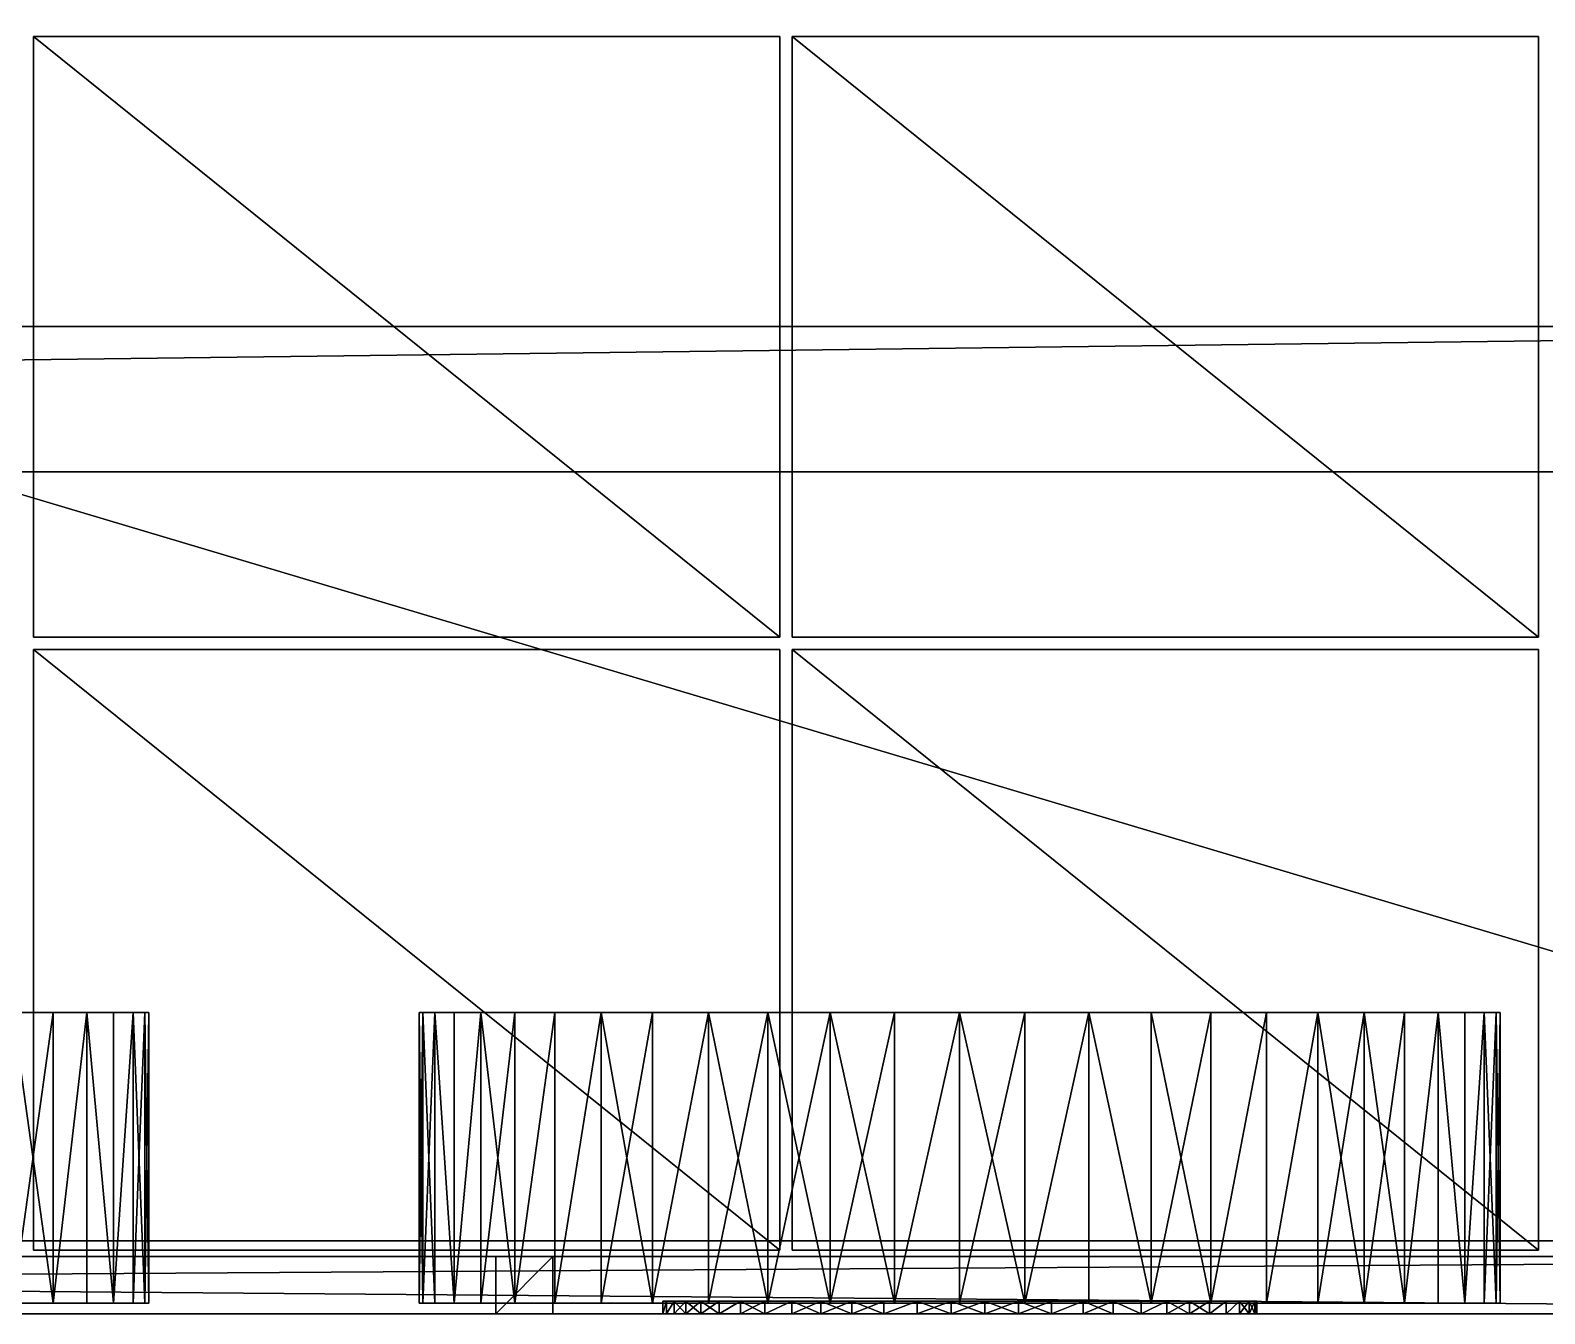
# Model space of a CAD drawing. Header units: millimetres. Extents: x -2700 to 8540, y -1280 to 1295.
# Drawn here: x 5906 to 7363, y -1280 to -45 of the extents above; entities that cross this region are included whole.
import ezdxf

# ---------------------------------------------------------------- set-up
doc = ezdxf.new("R2010")
doc.units = ezdxf.units.MM

msp = doc.modelspace()

# ---------------------------------------------------------------- linework, layer by layer
at = {"layer": 'CAD_75LAB'}
for points in [[(8540, -1280, 1090), (-40, -1280, 1090), (-40, 1280, 1090)], [(8540, 1280, 1090), (8540, -1280, 1090), (-40, 1280, 1090)], [(8540, -1280, 1180), (-40, 1280, 1180), (-40, -1280, 1180)], [(8540, 1280, 1180), (-40, 1280, 1180), (8540, -1280, 1180)], [(5909, -629, 2238), (5909, -51, 1183), (5909, -629, 1183)], [(5909, -629, 2238), (5909, -51, 2238), (5909, -51, 1183)], [(5909, -51, 2238), (6627, -51, 1183), (5909, -51, 1183)], [(6627, -51, 2238), (6627, -51, 1183), (5909, -51, 2238)], [(6627, -629, 1183), (5909, -629, 1183), (5909, -51, 1183)], [(6627, -51, 1183), (6627, -629, 1183), (5909, -51, 1183)], [(6627, -629, 2238), (5909, -51, 2238), (5909, -629, 2238)], [(6627, -51, 2238), (5909, -51, 2238), (6627, -629, 2238)], [(5909, -629, 3299), (5909, -51, 2244), (5909, -629, 2244)], [(5909, -629, 3299), (5909, -51, 3299), (5909, -51, 2244)], [(5909, -51, 3299), (6627, -51, 2244), (5909, -51, 2244)], [(6627, -51, 3299), (6627, -51, 2244), (5909, -51, 3299)], [(6627, -629, 2244), (5909, -629, 2244), (5909, -51, 2244)], [(6627, -51, 2244), (6627, -629, 2244), (5909, -51, 2244)], [(6627, -629, 3299), (5909, -51, 3299), (5909, -629, 3299)], [(6627, -51, 3299), (5909, -51, 3299), (6627, -629, 3299)], [(6627, -629, 2238), (6627, -629, 1183), (6627, -51, 1183)], [(6627, -629, 2238), (6627, -51, 1183), (6627, -51, 2238)], [(6627, -629, 3299), (6627, -629, 2244), (6627, -51, 2244)], [(6627, -629, 3299), (6627, -51, 2244), (6627, -51, 3299)], [(6639, -629, 2238), (6639, -51, 1183), (6639, -629, 1183)], [(6639, -629, 2238), (6639, -51, 2238), (6639, -51, 1183)], [(6639, -51, 2238), (7357, -51, 1183), (6639, -51, 1183)], [(7357, -51, 2238), (7357, -51, 1183), (6639, -51, 2238)], [(7357, -629, 1183), (6639, -629, 1183), (6639, -51, 1183)], [(7357, -51, 1183), (7357, -629, 1183), (6639, -51, 1183)], [(7357, -629, 2238), (6639, -51, 2238), (6639, -629, 2238)], [(7357, -51, 2238), (6639, -51, 2238), (7357, -629, 2238)], [(6639, -629, 3299), (6639, -51, 2244), (6639, -629, 2244)], [(6639, -629, 3299), (6639, -51, 3299), (6639, -51, 2244)], [(6639, -51, 3299), (7357, -51, 2244), (6639, -51, 2244)], [(7357, -51, 3299), (7357, -51, 2244), (6639, -51, 3299)], [(7357, -629, 2244), (6639, -629, 2244), (6639, -51, 2244)], [(7357, -51, 2244), (7357, -629, 2244), (6639, -51, 2244)], [(7357, -629, 3299), (6639, -51, 3299), (6639, -629, 3299)], [(7357, -51, 3299), (6639, -51, 3299), (7357, -629, 3299)], [(7357, -629, 2238), (7357, -629, 1183), (7357, -51, 1183)], [(7357, -629, 2238), (7357, -51, 1183), (7357, -51, 2238)], [(7357, -629, 3299), (7357, -629, 2244), (7357, -51, 2244)], [(7357, -629, 3299), (7357, -51, 2244), (7357, -51, 3299)], [(8460, -330, 840), (-2700, -330, 840), (-2700, -330, 1090)], [(8460, -330, 1090), (8460, -330, 840), (-2700, -330, 1090)], [(8460, -330, 840), (-2700, -470, 840), (-2700, -330, 840)], [(8460, -330, 840), (8460, -470, 840), (-2700, -470, 840)], [(8460, -330, 1090), (-2700, -330, 1090), (-2700, -470, 1090)], [(8460, -330, 1090), (-2700, -470, 1090), (8460, -470, 1090)], [(8460, -470, 840), (-2700, -470, 1090), (-2700, -470, 840)], [(8460, -470, 1090), (-2700, -470, 1090), (8460, -470, 840)], [(5909, -629, 2238), (5909, -629, 1183), (6627, -629, 1183)], [(6627, -629, 2238), (5909, -629, 2238), (6627, -629, 1183)], [(5909, -629, 3299), (5909, -629, 2244), (6627, -629, 2244)], [(6627, -629, 3299), (5909, -629, 3299), (6627, -629, 2244)], [(5909, -1219, 2238), (5909, -641, 1183), (5909, -1219, 1183)], [(5909, -1219, 2238), (5909, -641, 2238), (5909, -641, 1183)], [(5909, -641, 2238), (6627, -641, 1183), (5909, -641, 1183)], [(6627, -641, 2238), (6627, -641, 1183), (5909, -641, 2238)], [(6627, -1219, 1183), (5909, -1219, 1183), (5909, -641, 1183)], [(6627, -641, 1183), (6627, -1219, 1183), (5909, -641, 1183)], [(6627, -1219, 2238), (5909, -641, 2238), (5909, -1219, 2238)], [(6627, -641, 2238), (5909, -641, 2238), (6627, -1219, 2238)], [(5909, -1219, 3299), (5909, -641, 2244), (5909, -1219, 2244)], [(5909, -1219, 3299), (5909, -641, 3299), (5909, -641, 2244)], [(5909, -641, 3299), (6627, -641, 2244), (5909, -641, 2244)], [(6627, -641, 3299), (6627, -641, 2244), (5909, -641, 3299)], [(6627, -1219, 2244), (5909, -1219, 2244), (5909, -641, 2244)], [(6627, -641, 2244), (6627, -1219, 2244), (5909, -641, 2244)], [(6627, -1219, 3299), (5909, -641, 3299), (5909, -1219, 3299)], [(6627, -641, 3299), (5909, -641, 3299), (6627, -1219, 3299)], [(6627, -1219, 2238), (6627, -1219, 1183), (6627, -641, 1183)], [(6627, -1219, 2238), (6627, -641, 1183), (6627, -641, 2238)], [(6627, -1219, 3299), (6627, -1219, 2244), (6627, -641, 2244)], [(6627, -1219, 3299), (6627, -641, 2244), (6627, -641, 3299)], [(6639, -629, 2238), (6639, -629, 1183), (7357, -629, 1183)], [(7357, -629, 2238), (6639, -629, 2238), (7357, -629, 1183)], [(6639, -629, 3299), (6639, -629, 2244), (7357, -629, 2244)], [(7357, -629, 3299), (6639, -629, 3299), (7357, -629, 2244)], [(6639, -1219, 2238), (6639, -641, 1183), (6639, -1219, 1183)], [(6639, -1219, 2238), (6639, -641, 2238), (6639, -641, 1183)], [(6639, -641, 2238), (7357, -641, 1183), (6639, -641, 1183)], [(7357, -641, 2238), (7357, -641, 1183), (6639, -641, 2238)], [(7357, -1219, 1183), (6639, -1219, 1183), (6639, -641, 1183)], [(7357, -641, 1183), (7357, -1219, 1183), (6639, -641, 1183)], [(7357, -1219, 2238), (6639, -641, 2238), (6639, -1219, 2238)], [(7357, -641, 2238), (6639, -641, 2238), (7357, -1219, 2238)], [(6639, -1219, 3299), (6639, -641, 2244), (6639, -1219, 2244)], [(6639, -1219, 3299), (6639, -641, 3299), (6639, -641, 2244)], [(6639, -641, 3299), (7357, -641, 2244), (6639, -641, 2244)], [(7357, -641, 3299), (7357, -641, 2244), (6639, -641, 3299)], [(7357, -1219, 2244), (6639, -1219, 2244), (6639, -641, 2244)], [(7357, -641, 2244), (7357, -1219, 2244), (6639, -641, 2244)], [(7357, -1219, 3299), (6639, -641, 3299), (6639, -1219, 3299)], [(7357, -641, 3299), (6639, -641, 3299), (7357, -1219, 3299)], [(7357, -1219, 2238), (7357, -1219, 1183), (7357, -641, 1183)], [(7357, -1219, 2238), (7357, -641, 1183), (7357, -641, 2238)], [(7357, -1219, 3299), (7357, -1219, 2244), (7357, -641, 2244)], [(7357, -1219, 3299), (7357, -641, 2244), (7357, -641, 3299)], [(6004.89, -990, 395.56), (4983.79, -990, 582.68), (5110.77, -990, 864.82)], [(6004.89, -990, 395.56), (5375.56, -990, 15.11), (4983.79, -990, 457.32)], [(6004.89, -990, 395.56), (4983.79, -990, 457.32), (4983.79, -990, 582.68)], [(6004.89, -990, 395.56), (5110.77, -990, 864.82), (5155.18, -990, 909.23)], [(6004.89, -990, 395.56), (5155.18, -990, 909.23), (5315.61, -990, 1006.21)], [(5927.95, -990, 815.39), (6004.89, -990, 395.56), (5315.61, -990, 1006.21)], [(5927.95, -990, 815.39), (5315.61, -990, 1006.21), (5795.39, -990, 947.95)], [(6004.89, -990, 395.56), (5795.39, -990, 92.05), (5375.56, -990, 15.11)], [(5927.95, -990, 224.61), (5889.23, -990, 175.18), (5795.39, -990, 92.05)], [(5960.44, -990, 278.34), (5927.95, -990, 224.61), (5795.39, -990, 92.05)], [(6004.89, -990, 395.56), (5960.44, -990, 278.34), (5795.39, -990, 92.05)], [(5844.82, -990, 909.23), (5927.95, -990, 815.39), (5795.39, -990, 947.95)], [(5844.82, -990, 909.23), (5889.23, -990, 864.82), (5927.95, -990, 815.39)], [(5889.23, -1270, 864.82), (5927.95, -1270, 815.39), (5927.95, -990, 815.39)], [(5889.23, -1270, 864.82), (5927.95, -990, 815.39), (5889.23, -990, 864.82)], [(5927.95, -1270, 224.61), (5889.23, -1270, 175.18), (5889.23, -990, 175.18)], [(5927.95, -1270, 224.61), (5889.23, -990, 175.18), (5927.95, -990, 224.61)], [(5927.95, -1270, 815.39), (5960.44, -1270, 761.66), (5960.44, -990, 761.66)], [(5927.95, -1270, 815.39), (5960.44, -990, 761.66), (5927.95, -990, 815.39)], [(5927.95, -1270, 224.61), (5927.95, -990, 224.61), (5960.44, -990, 278.34)], [(5960.44, -1270, 278.34), (5927.95, -1270, 224.61), (5960.44, -990, 278.34)], [(5927.95, -990, 815.39), (5986.21, -990, 704.39), (6004.89, -990, 644.44)], [(5927.95, -990, 815.39), (5960.44, -990, 761.66), (5986.21, -990, 704.39)], [(5927.95, -990, 815.39), (6004.89, -990, 644.44), (6004.89, -990, 395.56)], [(5986.21, -1270, 704.39), (5986.21, -990, 704.39), (5960.44, -990, 761.66)], [(5960.44, -1270, 761.66), (5986.21, -1270, 704.39), (5960.44, -990, 761.66)], [(5986.21, -1270, 335.61), (5960.44, -990, 278.34), (5986.21, -990, 335.61)], [(5986.21, -1270, 335.61), (5960.44, -1270, 278.34), (5960.44, -990, 278.34)], [(6004.89, -990, 395.56), (5986.21, -990, 335.61), (5960.44, -990, 278.34)], [(5986.21, -1270, 704.39), (6004.89, -1270, 644.44), (6004.89, -990, 644.44)], [(5986.21, -1270, 704.39), (6004.89, -990, 644.44), (5986.21, -990, 704.39)], [(5986.21, -1270, 335.61), (5986.21, -990, 335.61), (6004.89, -990, 395.56)], [(6004.89, -1270, 395.56), (5986.21, -1270, 335.61), (6004.89, -990, 395.56)], [(6004.89, -1270, 644.44), (6016.21, -1270, 582.68), (6016.21, -990, 582.68)], [(6004.89, -1270, 644.44), (6016.21, -990, 582.68), (6004.89, -990, 644.44)], [(6016.21, -1270, 457.32), (6004.89, -990, 395.56), (6016.21, -990, 457.32)], [(6016.21, -1270, 457.32), (6004.89, -1270, 395.56), (6004.89, -990, 395.56)], [(6004.89, -990, 644.44), (6016.21, -990, 582.68), (6020, -990, 520)], [(6004.89, -990, 644.44), (6016.21, -990, 457.32), (6004.89, -990, 395.56)], [(6004.89, -990, 644.44), (6020, -990, 520), (6016.21, -990, 457.32)], [(6020, -1270, 520), (6020, -990, 520), (6016.21, -990, 582.68)], [(6016.21, -1270, 582.68), (6020, -1270, 520), (6016.21, -990, 582.68)], [(6016.21, -1270, 457.32), (6016.21, -990, 457.32), (6020, -990, 520)], [(6020, -1270, 520), (6016.21, -1270, 457.32), (6020, -990, 520)], [(6280, -1270, 520), (6283.79, -1270, 582.68), (6283.79, -990, 582.68)], [(6280, -1270, 520), (6283.79, -990, 582.68), (6280, -990, 520)], [(6283.79, -1270, 457.32), (6280, -1270, 520), (6280, -990, 520)], [(6283.79, -1270, 457.32), (6280, -990, 520), (6283.79, -990, 457.32)], [(6283.79, -990, 582.68), (6283.79, -990, 457.32), (6280, -990, 520)], [(6283.79, -1270, 582.68), (6295.11, -1270, 644.44), (6295.11, -990, 644.44)], [(6283.79, -1270, 582.68), (6295.11, -990, 644.44), (6283.79, -990, 582.68)], [(6295.11, -1270, 395.56), (6283.79, -1270, 457.32), (6283.79, -990, 457.32)], [(6295.11, -1270, 395.56), (6283.79, -990, 457.32), (6295.11, -990, 395.56)], [(6283.79, -990, 457.32), (6313.79, -990, 335.61), (6295.11, -990, 395.56)], [(6283.79, -990, 457.32), (6410.77, -990, 175.18), (6372.05, -990, 224.61)], [(6283.79, -990, 457.32), (6372.05, -990, 224.61), (6313.79, -990, 335.61)], [(6283.79, -990, 457.32), (6675.56, -990, 15.11), (6410.77, -990, 175.18)], [(6313.79, -990, 704.39), (6283.79, -990, 582.68), (6295.11, -990, 644.44)], [(6410.77, -990, 864.82), (6283.79, -990, 582.68), (6313.79, -990, 704.39)], [(7304.89, -990, 395.56), (6283.79, -990, 582.68), (6410.77, -990, 864.82)], [(7304.89, -990, 395.56), (6675.56, -990, 15.11), (6283.79, -990, 457.32)], [(7304.89, -990, 395.56), (6283.79, -990, 457.32), (6283.79, -990, 582.68)], [(6313.79, -1270, 704.39), (6313.79, -990, 704.39), (6295.11, -990, 644.44)], [(6295.11, -1270, 644.44), (6313.79, -1270, 704.39), (6295.11, -990, 644.44)], [(6313.79, -1270, 335.61), (6295.11, -1270, 395.56), (6295.11, -990, 395.56)], [(6313.79, -1270, 335.61), (6295.11, -990, 395.56), (6313.79, -990, 335.61)], [(6313.79, -1270, 704.39), (6339.56, -990, 761.66), (6313.79, -990, 704.39)], [(6313.79, -1270, 704.39), (6339.56, -1270, 761.66), (6339.56, -990, 761.66)], [(6313.79, -1270, 335.61), (6313.79, -990, 335.61), (6339.56, -990, 278.34)], [(6339.56, -1270, 278.34), (6313.79, -1270, 335.61), (6339.56, -990, 278.34)], [(6313.79, -990, 335.61), (6372.05, -990, 224.61), (6339.56, -990, 278.34)], [(6410.77, -990, 864.82), (6313.79, -990, 704.39), (6339.56, -990, 761.66)], [(6339.56, -1270, 761.66), (6372.05, -990, 815.39), (6339.56, -990, 761.66)], [(6339.56, -1270, 761.66), (6372.05, -1270, 815.39), (6372.05, -990, 815.39)], [(6372.05, -1270, 224.61), (6339.56, -1270, 278.34), (6339.56, -990, 278.34)], [(6372.05, -1270, 224.61), (6339.56, -990, 278.34), (6372.05, -990, 224.61)], [(6410.77, -990, 864.82), (6339.56, -990, 761.66), (6372.05, -990, 815.39)], [(6372.05, -1270, 815.39), (6410.77, -990, 864.82), (6372.05, -990, 815.39)], [(6372.05, -1270, 815.39), (6410.77, -1270, 864.82), (6410.77, -990, 864.82)], [(6372.05, -1270, 224.61), (6372.05, -990, 224.61), (6410.77, -990, 175.18)], [(6410.77, -1270, 175.18), (6372.05, -1270, 224.61), (6410.77, -990, 175.18)], [(6410.77, -1270, 864.82), (6455.18, -990, 909.23), (6410.77, -990, 864.82)], [(6410.77, -1270, 864.82), (6455.18, -1270, 909.23), (6455.18, -990, 909.23)], [(6410.77, -1270, 175.18), (6410.77, -990, 175.18), (6455.18, -990, 130.77)], [(6455.18, -1270, 130.77), (6410.77, -1270, 175.18), (6455.18, -990, 130.77)], [(6504.61, -990, 92.05), (6455.18, -990, 130.77), (6410.77, -990, 175.18)], [(6675.56, -990, 15.11), (6504.61, -990, 92.05), (6410.77, -990, 175.18)], [(7304.89, -990, 395.56), (6410.77, -990, 864.82), (6455.18, -990, 909.23)], [(6455.18, -1270, 909.23), (6504.61, -990, 947.95), (6455.18, -990, 909.23)], [(6455.18, -1270, 909.23), (6504.61, -1270, 947.95), (6504.61, -990, 947.95)], [(6504.61, -1270, 92.05), (6455.18, -1270, 130.77), (6455.18, -990, 130.77)], [(6504.61, -1270, 92.05), (6455.18, -990, 130.77), (6504.61, -990, 92.05)], [(6615.61, -990, 1006.21), (6455.18, -990, 909.23), (6504.61, -990, 947.95)], [(7304.89, -990, 395.56), (6455.18, -990, 909.23), (6615.61, -990, 1006.21)], [(6504.61, -1270, 947.95), (6558.34, -990, 980.44), (6504.61, -990, 947.95)], [(6504.61, -1270, 947.95), (6558.34, -1270, 980.44), (6558.34, -990, 980.44)], [(6504.61, -1270, 92.05), (6504.61, -990, 92.05), (6558.34, -990, 59.56)], [(6558.34, -1270, 59.56), (6504.61, -1270, 92.05), (6558.34, -990, 59.56)], [(6675.56, -990, 15.11), (6558.34, -990, 59.56), (6504.61, -990, 92.05)], [(6615.61, -990, 1006.21), (6504.61, -990, 947.95), (6558.34, -990, 980.44)], [(6558.34, -1270, 980.44), (6615.61, -990, 1006.21), (6558.34, -990, 980.44)], [(6558.34, -1270, 980.44), (6615.61, -1270, 1006.21), (6615.61, -990, 1006.21)], [(6615.61, -1270, 33.79), (6558.34, -1270, 59.56), (6558.34, -990, 59.56)], [(6615.61, -1270, 33.79), (6558.34, -990, 59.56), (6615.61, -990, 33.79)], [(6675.56, -990, 15.11), (6615.61, -990, 33.79), (6558.34, -990, 59.56)], [(6615.61, -1270, 1006.21), (6675.56, -990, 1024.89), (6615.61, -990, 1006.21)], [(6615.61, -1270, 1006.21), (6675.56, -1270, 1024.89), (6675.56, -990, 1024.89)], [(6675.56, -1270, 15.11), (6615.61, -1270, 33.79), (6615.61, -990, 33.79)], [(6675.56, -1270, 15.11), (6615.61, -990, 33.79), (6675.56, -990, 15.11)], [(6737.32, -990, 1036.21), (6615.61, -990, 1006.21), (6675.56, -990, 1024.89)], [(7095.39, -990, 947.95), (6615.61, -990, 1006.21), (6737.32, -990, 1036.21)], [(7227.95, -990, 815.39), (7304.89, -990, 395.56), (6615.61, -990, 1006.21)], [(7227.95, -990, 815.39), (6615.61, -990, 1006.21), (7095.39, -990, 947.95)], [(6675.56, -1270, 1024.89), (6737.32, -990, 1036.21), (6675.56, -990, 1024.89)], [(6675.56, -1270, 1024.89), (6737.32, -1270, 1036.21), (6737.32, -990, 1036.21)], [(6737.32, -1270, 3.79), (6675.56, -1270, 15.11), (6675.56, -990, 15.11)], [(6737.32, -1270, 3.79), (6675.56, -990, 15.11), (6737.32, -990, 3.79)], [(6800, -990), (6737.32, -990, 3.79), (6675.56, -990, 15.11)], [(6984.39, -990, 33.79), (6800, -990), (6675.56, -990, 15.11)], [(7095.39, -990, 92.05), (6984.39, -990, 33.79), (6675.56, -990, 15.11)], [(7304.89, -990, 395.56), (7095.39, -990, 92.05), (6675.56, -990, 15.11)], [(6737.32, -1270, 1036.21), (6800, -990, 1040), (6737.32, -990, 1036.21)], [(6737.32, -1270, 1036.21), (6800, -1270, 1040), (6800, -990, 1040)], [(6737.32, -1270, 3.79), (6737.32, -990, 3.79), (6800, -990)], [(6800, -1270), (6737.32, -1270, 3.79), (6800, -990)], [(7095.39, -990, 947.95), (6737.32, -990, 1036.21), (6800, -990, 1040)], [(6800, -1270, 1040), (6862.68, -1270, 1036.21), (6862.68, -990, 1036.21)], [(6800, -1270, 1040), (6862.68, -990, 1036.21), (6800, -990, 1040)], [(6862.68, -1270, 3.79), (6800, -1270), (6800, -990)], [(6862.68, -1270, 3.79), (6800, -990), (6862.68, -990, 3.79)], [(6984.39, -990, 33.79), (6862.68, -990, 3.79), (6800, -990)], [(6924.44, -990, 1024.89), (6800, -990, 1040), (6862.68, -990, 1036.21)], [(7041.66, -990, 980.44), (6800, -990, 1040), (6924.44, -990, 1024.89)], [(7095.39, -990, 947.95), (6800, -990, 1040), (7041.66, -990, 980.44)], [(6862.68, -1270, 1036.21), (6924.44, -1270, 1024.89), (6924.44, -990, 1024.89)], [(6862.68, -1270, 1036.21), (6924.44, -990, 1024.89), (6862.68, -990, 1036.21)], [(6862.68, -1270, 3.79), (6862.68, -990, 3.79), (6924.44, -990, 15.11)], [(6924.44, -1270, 15.11), (6862.68, -1270, 3.79), (6924.44, -990, 15.11)], [(6984.39, -990, 33.79), (6924.44, -990, 15.11), (6862.68, -990, 3.79)], [(6984.39, -1270, 1006.21), (6984.39, -990, 1006.21), (6924.44, -990, 1024.89)], [(6924.44, -1270, 1024.89), (6984.39, -1270, 1006.21), (6924.44, -990, 1024.89)], [(6984.39, -1270, 33.79), (6924.44, -1270, 15.11), (6924.44, -990, 15.11)], [(6984.39, -1270, 33.79), (6924.44, -990, 15.11), (6984.39, -990, 33.79)], [(7041.66, -990, 980.44), (6924.44, -990, 1024.89), (6984.39, -990, 1006.21)], [(6984.39, -1270, 1006.21), (7041.66, -1270, 980.44), (7041.66, -990, 980.44)], [(6984.39, -1270, 1006.21), (7041.66, -990, 980.44), (6984.39, -990, 1006.21)], [(7041.66, -1270, 59.56), (6984.39, -1270, 33.79), (6984.39, -990, 33.79)], [(7041.66, -1270, 59.56), (6984.39, -990, 33.79), (7041.66, -990, 59.56)], [(7095.39, -990, 92.05), (7041.66, -990, 59.56), (6984.39, -990, 33.79)], [(7041.66, -1270, 980.44), (7095.39, -1270, 947.95), (7095.39, -990, 947.95)], [(7041.66, -1270, 980.44), (7095.39, -990, 947.95), (7041.66, -990, 980.44)], [(7041.66, -1270, 59.56), (7041.66, -990, 59.56), (7095.39, -990, 92.05)], [(7095.39, -1270, 92.05), (7041.66, -1270, 59.56), (7095.39, -990, 92.05)], [(7095.39, -1270, 947.95), (7144.82, -1270, 909.23), (7144.82, -990, 909.23)], [(7095.39, -1270, 947.95), (7144.82, -990, 909.23), (7095.39, -990, 947.95)], [(7095.39, -1270, 92.05), (7095.39, -990, 92.05), (7144.82, -990, 130.77)], [(7144.82, -1270, 130.77), (7095.39, -1270, 92.05), (7144.82, -990, 130.77)], [(7189.23, -990, 175.18), (7144.82, -990, 130.77), (7095.39, -990, 92.05)], [(7227.95, -990, 224.61), (7189.23, -990, 175.18), (7095.39, -990, 92.05)], [(7260.44, -990, 278.34), (7227.95, -990, 224.61), (7095.39, -990, 92.05)], [(7304.89, -990, 395.56), (7260.44, -990, 278.34), (7095.39, -990, 92.05)], [(7144.82, -990, 909.23), (7227.95, -990, 815.39), (7095.39, -990, 947.95)], [(7144.82, -1270, 909.23), (7189.23, -1270, 864.82), (7189.23, -990, 864.82)], [(7144.82, -1270, 909.23), (7189.23, -990, 864.82), (7144.82, -990, 909.23)], [(7189.23, -1270, 175.18), (7144.82, -1270, 130.77), (7144.82, -990, 130.77)], [(7189.23, -1270, 175.18), (7144.82, -990, 130.77), (7189.23, -990, 175.18)], [(7144.82, -990, 909.23), (7189.23, -990, 864.82), (7227.95, -990, 815.39)], [(7189.23, -1270, 864.82), (7227.95, -1270, 815.39), (7227.95, -990, 815.39)], [(7189.23, -1270, 864.82), (7227.95, -990, 815.39), (7189.23, -990, 864.82)], [(7227.95, -1270, 224.61), (7189.23, -1270, 175.18), (7189.23, -990, 175.18)], [(7227.95, -1270, 224.61), (7189.23, -990, 175.18), (7227.95, -990, 224.61)], [(7227.95, -1270, 815.39), (7260.44, -1270, 761.66), (7260.44, -990, 761.66)], [(7227.95, -1270, 815.39), (7260.44, -990, 761.66), (7227.95, -990, 815.39)], [(7227.95, -1270, 224.61), (7227.95, -990, 224.61), (7260.44, -990, 278.34)], [(7260.44, -1270, 278.34), (7227.95, -1270, 224.61), (7260.44, -990, 278.34)], [(7227.95, -990, 815.39), (7286.21, -990, 704.39), (7304.89, -990, 644.44)], [(7227.95, -990, 815.39), (7260.44, -990, 761.66), (7286.21, -990, 704.39)], [(7227.95, -990, 815.39), (7304.89, -990, 644.44), (7304.89, -990, 395.56)], [(7286.21, -1270, 704.39), (7286.21, -990, 704.39), (7260.44, -990, 761.66)], [(7260.44, -1270, 761.66), (7286.21, -1270, 704.39), (7260.44, -990, 761.66)], [(7286.21, -1270, 335.61), (7260.44, -990, 278.34), (7286.21, -990, 335.61)], [(7286.21, -1270, 335.61), (7260.44, -1270, 278.34), (7260.44, -990, 278.34)], [(7304.89, -990, 395.56), (7286.21, -990, 335.61), (7260.44, -990, 278.34)], [(7286.21, -1270, 704.39), (7304.89, -1270, 644.44), (7304.89, -990, 644.44)], [(7286.21, -1270, 704.39), (7304.89, -990, 644.44), (7286.21, -990, 704.39)], [(7286.21, -1270, 335.61), (7286.21, -990, 335.61), (7304.89, -990, 395.56)], [(7304.89, -1270, 395.56), (7286.21, -1270, 335.61), (7304.89, -990, 395.56)], [(7304.89, -1270, 644.44), (7316.21, -1270, 582.68), (7316.21, -990, 582.68)], [(7304.89, -1270, 644.44), (7316.21, -990, 582.68), (7304.89, -990, 644.44)], [(7316.21, -1270, 457.32), (7304.89, -990, 395.56), (7316.21, -990, 457.32)], [(7316.21, -1270, 457.32), (7304.89, -1270, 395.56), (7304.89, -990, 395.56)], [(7304.89, -990, 644.44), (7316.21, -990, 582.68), (7320, -990, 520)], [(7304.89, -990, 644.44), (7316.21, -990, 457.32), (7304.89, -990, 395.56)], [(7304.89, -990, 644.44), (7320, -990, 520), (7316.21, -990, 457.32)], [(7320, -1270, 520), (7320, -990, 520), (7316.21, -990, 582.68)], [(7316.21, -1270, 582.68), (7320, -1270, 520), (7316.21, -990, 582.68)], [(7316.21, -1270, 457.32), (7316.21, -990, 457.32), (7320, -990, 520)], [(7320, -1270, 520), (7316.21, -1270, 457.32), (7320, -990, 520)], [(8540, -1210, 1180), (-40, -1210, 1180), (-40, -1210, 1250)], [(8540, -1210, 1250), (8540, -1210, 1180), (-40, -1210, 1250)], [(8540, -1280, 1180), (-40, -1280, 1180), (-40, -1210, 1180)], [(8540, -1210, 1180), (8540, -1280, 1180), (-40, -1210, 1180)], [(8540, -1280, 1250), (-40, -1210, 1250), (-40, -1280, 1250)], [(8540, -1210, 1250), (-40, -1210, 1250), (8540, -1280, 1250)], [(5909, -1219, 2238), (5909, -1219, 1183), (6627, -1219, 1183)], [(6627, -1219, 2238), (5909, -1219, 2238), (6627, -1219, 1183)], [(5909, -1219, 3299), (5909, -1219, 2244), (6627, -1219, 2244)], [(6627, -1219, 3299), (5909, -1219, 3299), (6627, -1219, 2244)], [(6639, -1219, 2238), (6639, -1219, 1183), (7357, -1219, 1183)], [(7357, -1219, 2238), (6639, -1219, 2238), (7357, -1219, 1183)], [(6639, -1219, 3299), (6639, -1219, 2244), (7357, -1219, 2244)], [(7357, -1219, 3299), (6639, -1219, 3299), (7357, -1219, 2244)], [(8540, -1225, 3775), (8540, -1225, 3720), (-40, -1225, 3720)], [(8540, -1225, 3775), (-40, -1225, 3720), (-40, -1225, 3775)], [(8540, -1225, 3720), (-40, -1280, 3720), (-40, -1225, 3720)], [(8540, -1225, 3720), (8540, -1280, 3720), (-40, -1280, 3720)], [(8540, -1225, 3775), (-40, -1225, 3775), (-40, -1280, 3775)], [(8540, -1225, 3775), (-40, -1280, 3775), (8540, -1280, 3775)], [(6353.75, -1225, 3720), (6353.75, -1225, 1180), (6353.75, -1280, 1180)], [(6353.75, -1280, 3720), (6353.75, -1225, 3720), (6353.75, -1280, 1180)], [(6353.75, -1225, 3720), (6408.75, -1225, 1180), (6353.75, -1225, 1180)], [(6408.75, -1225, 3720), (6408.75, -1225, 1180), (6353.75, -1225, 3720)], [(6408.75, -1225, 1180), (6353.75, -1280, 1180), (6353.75, -1225, 1180)], [(6408.75, -1225, 1180), (6408.75, -1280, 1180), (6353.75, -1280, 1180)], [(6408.75, -1225, 3720), (6353.75, -1225, 3720), (6353.75, -1280, 3720)], [(6408.75, -1225, 3720), (6353.75, -1280, 3720), (6408.75, -1280, 3720)], [(6408.75, -1225, 3720), (6408.75, -1280, 1180), (6408.75, -1225, 1180)], [(6408.75, -1280, 3720), (6408.75, -1280, 1180), (6408.75, -1225, 3720)], [(8540, -1280, 1090), (-40, -1280, 1180), (-40, -1280, 1090)], [(8540, -1280, 1180), (-40, -1280, 1180), (8540, -1280, 1090)], [(8540, -1280, 3775), (-40, -1280, 3720), (8540, -1280, 3720)], [(8540, -1280, 3775), (-40, -1280, 3775), (-40, -1280, 3720)], [(8540, -1280, 1180), (-40, -1280, 1250), (-40, -1280, 1180)], [(8540, -1280, 1250), (-40, -1280, 1250), (8540, -1280, 1180)], [(6004.89, -1270, 395.56), (5110.77, -1270, 864.82), (4983.79, -1270, 582.68)], [(6004.89, -1270, 395.56), (4983.79, -1270, 457.32), (5375.56, -1270, 15.11)], [(6004.89, -1270, 395.56), (4983.79, -1270, 582.68), (4983.79, -1270, 457.32)], [(6004.89, -1270, 395.56), (5155.18, -1270, 909.23), (5110.77, -1270, 864.82)], [(6004.89, -1270, 395.56), (5315.61, -1270, 1006.21), (5155.18, -1270, 909.23)], [(5927.95, -1270, 815.39), (5315.61, -1270, 1006.21), (6004.89, -1270, 395.56)], [(5927.95, -1270, 815.39), (5795.39, -1270, 947.95), (5315.61, -1270, 1006.21)], [(6004.89, -1270, 395.56), (5375.56, -1270, 15.11), (5795.39, -1270, 92.05)], [(5927.95, -1270, 224.61), (5795.39, -1270, 92.05), (5889.23, -1270, 175.18)], [(5960.44, -1270, 278.34), (5795.39, -1270, 92.05), (5927.95, -1270, 224.61)], [(6004.89, -1270, 395.56), (5795.39, -1270, 92.05), (5960.44, -1270, 278.34)], [(5844.82, -1270, 909.23), (5795.39, -1270, 947.95), (5927.95, -1270, 815.39)], [(5844.82, -1270, 909.23), (5927.95, -1270, 815.39), (5889.23, -1270, 864.82)], [(5927.95, -1270, 815.39), (6004.89, -1270, 644.44), (5986.21, -1270, 704.39)], [(5927.95, -1270, 815.39), (5986.21, -1270, 704.39), (5960.44, -1270, 761.66)], [(5927.95, -1270, 815.39), (6004.89, -1270, 395.56), (6004.89, -1270, 644.44)], [(6004.89, -1270, 395.56), (5960.44, -1270, 278.34), (5986.21, -1270, 335.61)], [(6004.89, -1270, 644.44), (6020, -1270, 520), (6016.21, -1270, 582.68)], [(6004.89, -1270, 644.44), (6004.89, -1270, 395.56), (6016.21, -1270, 457.32)], [(6004.89, -1270, 644.44), (6016.21, -1270, 457.32), (6020, -1270, 520)], [(6283.79, -1270, 582.68), (6280, -1270, 520), (6283.79, -1270, 457.32)], [(6283.79, -1270, 457.32), (6295.11, -1270, 395.56), (6313.79, -1270, 335.61)], [(6283.79, -1270, 457.32), (6372.05, -1270, 224.61), (6410.77, -1270, 175.18)], [(6283.79, -1270, 457.32), (6313.79, -1270, 335.61), (6372.05, -1270, 224.61)], [(6283.79, -1270, 457.32), (6410.77, -1270, 175.18), (6675.56, -1270, 15.11)], [(6313.79, -1270, 704.39), (6295.11, -1270, 644.44), (6283.79, -1270, 582.68)], [(6410.77, -1270, 864.82), (6313.79, -1270, 704.39), (6283.79, -1270, 582.68)], [(7304.89, -1270, 395.56), (6410.77, -1270, 864.82), (6283.79, -1270, 582.68)], [(7304.89, -1270, 395.56), (6283.79, -1270, 457.32), (6675.56, -1270, 15.11)], [(7304.89, -1270, 395.56), (6283.79, -1270, 582.68), (6283.79, -1270, 457.32)], [(6313.79, -1270, 335.61), (6339.56, -1270, 278.34), (6372.05, -1270, 224.61)], [(6410.77, -1270, 864.82), (6339.56, -1270, 761.66), (6313.79, -1270, 704.39)], [(6410.77, -1270, 864.82), (6372.05, -1270, 815.39), (6339.56, -1270, 761.66)], [(6353.75, -1280, 3720), (6353.75, -1280, 1180), (6408.75, -1280, 1180)], [(6408.75, -1280, 3720), (6353.75, -1280, 3720), (6408.75, -1280, 1180)], [(6504.61, -1270, 92.05), (6410.77, -1270, 175.18), (6455.18, -1270, 130.77)], [(6675.56, -1270, 15.11), (6410.77, -1270, 175.18), (6504.61, -1270, 92.05)], [(7304.89, -1270, 395.56), (6455.18, -1270, 909.23), (6410.77, -1270, 864.82)], [(6615.61, -1270, 1006.21), (6504.61, -1270, 947.95), (6455.18, -1270, 909.23)], [(7304.89, -1270, 395.56), (6615.61, -1270, 1006.21), (6455.18, -1270, 909.23)], [(6675.56, -1270, 15.11), (6504.61, -1270, 92.05), (6558.34, -1270, 59.56)], [(6615.61, -1270, 1006.21), (6558.34, -1270, 980.44), (6504.61, -1270, 947.95)], [(6514.47, -1280, 536.33), (6518.19, -1280, 568.77), (6518.19, -1268, 568.77)], [(6514.47, -1280, 536.33), (6518.19, -1268, 568.77), (6514.47, -1268, 536.33)], [(6514.47, -1280, 503.67), (6514.47, -1280, 536.33), (6514.47, -1268, 536.33)], [(6514.47, -1280, 503.67), (6514.47, -1268, 536.33), (6514.47, -1268, 503.67)], [(6514.47, -1280, 503.67), (6514.47, -1268, 503.67), (6518.19, -1268, 471.23)], [(6518.19, -1280, 471.23), (6514.47, -1280, 503.67), (6518.19, -1268, 471.23)], [(6514.47, -1268, 503.67), (6525.58, -1268, 439.42), (6518.19, -1268, 471.23)], [(6518.19, -1268, 568.77), (6514.47, -1268, 503.67), (6514.47, -1268, 536.33)], [(6536.56, -1268, 631.33), (6525.58, -1268, 439.42), (6514.47, -1268, 503.67)], [(6536.56, -1268, 631.33), (6514.47, -1268, 503.67), (6518.19, -1268, 568.77)], [(6514.47, -1280, 503.67), (6518.19, -1280, 471.23), (6525.58, -1280, 439.42)], [(6518.19, -1280, 568.77), (6514.47, -1280, 536.33), (6514.47, -1280, 503.67)], [(6536.56, -1280, 631.33), (6514.47, -1280, 503.67), (6525.58, -1280, 439.42)], [(6536.56, -1280, 631.33), (6518.19, -1280, 568.77), (6514.47, -1280, 503.67)], [(6518.19, -1280, 568.77), (6525.58, -1280, 600.58), (6525.58, -1268, 600.58)], [(6518.19, -1280, 568.77), (6525.58, -1268, 600.58), (6518.19, -1268, 568.77)], [(6518.19, -1280, 471.23), (6518.19, -1268, 471.23), (6525.58, -1268, 439.42)], [(6525.58, -1280, 439.42), (6518.19, -1280, 471.23), (6525.58, -1268, 439.42)], [(6536.56, -1268, 631.33), (6518.19, -1268, 568.77), (6525.58, -1268, 600.58)], [(6536.56, -1280, 631.33), (6525.58, -1280, 600.58), (6518.19, -1280, 568.77)], [(6525.58, -1280, 600.58), (6536.56, -1280, 631.33), (6536.56, -1268, 631.33)], [(6525.58, -1280, 600.58), (6536.56, -1268, 631.33), (6525.58, -1268, 600.58)], [(6536.56, -1280, 408.67), (6525.58, -1280, 439.42), (6525.58, -1268, 439.42)], [(6536.56, -1280, 408.67), (6525.58, -1268, 439.42), (6536.56, -1268, 408.67)], [(6525.58, -1268, 439.42), (6550.97, -1268, 379.36), (6536.56, -1268, 408.67)], [(6525.58, -1268, 439.42), (6589.29, -1268, 326.61), (6550.97, -1268, 379.36)], [(6525.58, -1268, 439.42), (6696.24, -1268, 253.49), (6589.29, -1268, 326.61)], [(6568.62, -1268, 688.11), (6525.58, -1268, 439.42), (6536.56, -1268, 631.33)], [(6666.53, -1268, 772.95), (6525.58, -1268, 439.42), (6568.62, -1268, 688.11)], [(6824.47, -1268, 804.95), (6525.58, -1268, 439.42), (6666.53, -1268, 772.95)], [(6824.47, -1268, 804.95), (6696.24, -1268, 253.49), (6525.58, -1268, 439.42)], [(6525.58, -1280, 439.42), (6536.56, -1280, 408.67), (6550.97, -1280, 379.36)], [(6525.58, -1280, 439.42), (6550.97, -1280, 379.36), (6589.29, -1280, 326.61)], [(6525.58, -1280, 439.42), (6589.29, -1280, 326.61), (6696.24, -1280, 253.49)], [(6568.62, -1280, 688.11), (6536.56, -1280, 631.33), (6525.58, -1280, 439.42)], [(6666.53, -1280, 772.95), (6568.62, -1280, 688.11), (6525.58, -1280, 439.42)], [(6824.47, -1280, 804.95), (6666.53, -1280, 772.95), (6525.58, -1280, 439.42)], [(6824.47, -1280, 804.95), (6525.58, -1280, 439.42), (6696.24, -1280, 253.49)], [(6536.56, -1280, 631.33), (6550.97, -1280, 660.64), (6550.97, -1268, 660.64)], [(6536.56, -1280, 631.33), (6550.97, -1268, 660.64), (6536.56, -1268, 631.33)], [(6550.97, -1280, 379.36), (6536.56, -1280, 408.67), (6536.56, -1268, 408.67)], [(6550.97, -1280, 379.36), (6536.56, -1268, 408.67), (6550.97, -1268, 379.36)], [(6568.62, -1268, 688.11), (6536.56, -1268, 631.33), (6550.97, -1268, 660.64)], [(6568.62, -1280, 688.11), (6550.97, -1280, 660.64), (6536.56, -1280, 631.33)], [(6550.97, -1280, 660.64), (6568.62, -1280, 688.11), (6568.62, -1268, 688.11)], [(6550.97, -1280, 660.64), (6568.62, -1268, 688.11), (6550.97, -1268, 660.64)], [(6568.62, -1280, 351.89), (6550.97, -1280, 379.36), (6550.97, -1268, 379.36)], [(6568.62, -1280, 351.89), (6550.97, -1268, 379.36), (6568.62, -1268, 351.89)], [(6550.97, -1268, 379.36), (6589.29, -1268, 326.61), (6568.62, -1268, 351.89)], [(6550.97, -1280, 379.36), (6568.62, -1280, 351.89), (6589.29, -1280, 326.61)], [(6675.56, -1270, 15.11), (6558.34, -1270, 59.56), (6615.61, -1270, 33.79)], [(6568.62, -1280, 688.11), (6589.29, -1280, 713.39), (6589.29, -1268, 713.39)], [(6568.62, -1280, 688.11), (6589.29, -1268, 713.39), (6568.62, -1268, 688.11)], [(6568.62, -1280, 351.89), (6568.62, -1268, 351.89), (6589.29, -1268, 326.61)], [(6589.29, -1280, 326.61), (6568.62, -1280, 351.89), (6589.29, -1268, 326.61)], [(6638.57, -1268, 756.08), (6568.62, -1268, 688.11), (6589.29, -1268, 713.39)], [(6666.53, -1268, 772.95), (6568.62, -1268, 688.11), (6638.57, -1268, 756.08)], [(6638.57, -1280, 756.08), (6589.29, -1280, 713.39), (6568.62, -1280, 688.11)], [(6666.53, -1280, 772.95), (6638.57, -1280, 756.08), (6568.62, -1280, 688.11)], [(6589.29, -1280, 713.39), (6612.71, -1268, 736.14), (6589.29, -1268, 713.39)], [(6589.29, -1280, 713.39), (6612.71, -1280, 736.14), (6612.71, -1268, 736.14)], [(6612.71, -1280, 303.86), (6589.29, -1280, 326.61), (6589.29, -1268, 326.61)], [(6612.71, -1280, 303.86), (6589.29, -1268, 326.61), (6612.71, -1268, 303.86)], [(6666.53, -1268, 267.05), (6612.71, -1268, 303.86), (6589.29, -1268, 326.61)], [(6696.24, -1268, 253.49), (6666.53, -1268, 267.05), (6589.29, -1268, 326.61)], [(6638.57, -1268, 756.08), (6589.29, -1268, 713.39), (6612.71, -1268, 736.14)], [(6666.53, -1280, 267.05), (6589.29, -1280, 326.61), (6612.71, -1280, 303.86)], [(6696.24, -1280, 253.49), (6589.29, -1280, 326.61), (6666.53, -1280, 267.05)], [(6638.57, -1280, 756.08), (6612.71, -1280, 736.14), (6589.29, -1280, 713.39)], [(6612.71, -1280, 736.14), (6638.57, -1268, 756.08), (6612.71, -1268, 736.14)], [(6612.71, -1280, 736.14), (6638.57, -1280, 756.08), (6638.57, -1268, 756.08)], [(6612.71, -1280, 303.86), (6612.71, -1268, 303.86), (6638.57, -1268, 283.92)], [(6638.57, -1280, 283.92), (6612.71, -1280, 303.86), (6638.57, -1268, 283.92)], [(6666.53, -1268, 267.05), (6638.57, -1268, 283.92), (6612.71, -1268, 303.86)], [(6666.53, -1280, 267.05), (6612.71, -1280, 303.86), (6638.57, -1280, 283.92)], [(6737.32, -1270, 1036.21), (6675.56, -1270, 1024.89), (6615.61, -1270, 1006.21)], [(7095.39, -1270, 947.95), (6737.32, -1270, 1036.21), (6615.61, -1270, 1006.21)], [(7227.95, -1270, 815.39), (6615.61, -1270, 1006.21), (7304.89, -1270, 395.56)], [(7227.95, -1270, 815.39), (7095.39, -1270, 947.95), (6615.61, -1270, 1006.21)], [(6638.57, -1280, 756.08), (6666.53, -1268, 772.95), (6638.57, -1268, 756.08)], [(6638.57, -1280, 756.08), (6666.53, -1280, 772.95), (6666.53, -1268, 772.95)], [(6666.53, -1280, 267.05), (6638.57, -1280, 283.92), (6638.57, -1268, 283.92)], [(6666.53, -1280, 267.05), (6638.57, -1268, 283.92), (6666.53, -1268, 267.05)], [(6666.53, -1280, 772.95), (6696.24, -1268, 786.51), (6666.53, -1268, 772.95)], [(6666.53, -1280, 772.95), (6696.24, -1280, 786.51), (6696.24, -1268, 786.51)], [(6696.24, -1280, 253.49), (6666.53, -1280, 267.05), (6666.53, -1268, 267.05)], [(6696.24, -1280, 253.49), (6666.53, -1268, 267.05), (6696.24, -1268, 253.49)], [(6824.47, -1268, 804.95), (6666.53, -1268, 772.95), (6696.24, -1268, 786.51)], [(6824.47, -1280, 804.95), (6696.24, -1280, 786.51), (6666.53, -1280, 772.95)], [(6800, -1270), (6675.56, -1270, 15.11), (6737.32, -1270, 3.79)], [(6984.39, -1270, 33.79), (6675.56, -1270, 15.11), (6800, -1270)], [(7095.39, -1270, 92.05), (6675.56, -1270, 15.11), (6984.39, -1270, 33.79)], [(7304.89, -1270, 395.56), (6675.56, -1270, 15.11), (7095.39, -1270, 92.05)], [(6696.24, -1280, 786.51), (6727.29, -1268, 796.6), (6696.24, -1268, 786.51)], [(6696.24, -1280, 786.51), (6727.29, -1280, 796.6), (6727.29, -1268, 796.6)], [(6727.29, -1280, 243.4), (6696.24, -1280, 253.49), (6696.24, -1268, 253.49)], [(6727.29, -1280, 243.4), (6696.24, -1268, 253.49), (6727.29, -1268, 243.4)], [(6856.8, -1268, 239.7), (6727.29, -1268, 243.4), (6696.24, -1268, 253.49)], [(6888.38, -1268, 248), (6856.8, -1268, 239.7), (6696.24, -1268, 253.49)], [(6824.47, -1268, 804.95), (6696.24, -1268, 786.51), (6727.29, -1268, 796.6)], [(6824.47, -1268, 804.95), (6888.38, -1268, 248), (6696.24, -1268, 253.49)], [(6856.8, -1280, 239.7), (6696.24, -1280, 253.49), (6727.29, -1280, 243.4)], [(6888.38, -1280, 248), (6696.24, -1280, 253.49), (6856.8, -1280, 239.7)], [(6824.47, -1280, 804.95), (6727.29, -1280, 796.6), (6696.24, -1280, 786.51)], [(6824.47, -1280, 804.95), (6696.24, -1280, 253.49), (6888.38, -1280, 248)], [(6727.29, -1280, 796.6), (6759.3, -1268, 803.09), (6727.29, -1268, 796.6)], [(6727.29, -1280, 796.6), (6759.3, -1280, 803.09), (6759.3, -1268, 803.09)], [(6727.29, -1280, 243.4), (6727.29, -1268, 243.4), (6759.3, -1268, 236.91)], [(6759.3, -1280, 236.91), (6727.29, -1280, 243.4), (6759.3, -1268, 236.91)], [(6791.83, -1268, 234.12), (6759.3, -1268, 236.91), (6727.29, -1268, 243.4)], [(6856.8, -1268, 239.7), (6791.83, -1268, 234.12), (6727.29, -1268, 243.4)], [(6824.47, -1268, 804.95), (6727.29, -1268, 796.6), (6759.3, -1268, 803.09)], [(6791.83, -1280, 234.12), (6727.29, -1280, 243.4), (6759.3, -1280, 236.91)], [(6856.8, -1280, 239.7), (6727.29, -1280, 243.4), (6791.83, -1280, 234.12)], [(6824.47, -1280, 804.95), (6759.3, -1280, 803.09), (6727.29, -1280, 796.6)], [(7095.39, -1270, 947.95), (6800, -1270, 1040), (6737.32, -1270, 1036.21)], [(6759.3, -1280, 803.09), (6791.83, -1268, 805.88), (6759.3, -1268, 803.09)], [(6759.3, -1280, 803.09), (6791.83, -1280, 805.88), (6791.83, -1268, 805.88)], [(6791.83, -1280, 234.12), (6759.3, -1280, 236.91), (6759.3, -1268, 236.91)], [(6791.83, -1280, 234.12), (6759.3, -1268, 236.91), (6791.83, -1268, 234.12)], [(6824.47, -1268, 804.95), (6759.3, -1268, 803.09), (6791.83, -1268, 805.88)], [(6824.47, -1280, 804.95), (6791.83, -1280, 805.88), (6759.3, -1280, 803.09)], [(6791.83, -1280, 805.88), (6824.47, -1268, 804.95), (6791.83, -1268, 805.88)], [(6791.83, -1280, 805.88), (6824.47, -1280, 804.95), (6824.47, -1268, 804.95)], [(6824.47, -1280, 235.05), (6791.83, -1280, 234.12), (6791.83, -1268, 234.12)], [(6824.47, -1280, 235.05), (6791.83, -1268, 234.12), (6824.47, -1268, 235.05)], [(6856.8, -1268, 239.7), (6824.47, -1268, 235.05), (6791.83, -1268, 234.12)], [(6856.8, -1280, 239.7), (6791.83, -1280, 234.12), (6824.47, -1280, 235.05)], [(6984.39, -1270, 33.79), (6800, -1270), (6862.68, -1270, 3.79)], [(6924.44, -1270, 1024.89), (6862.68, -1270, 1036.21), (6800, -1270, 1040)], [(7041.66, -1270, 980.44), (6924.44, -1270, 1024.89), (6800, -1270, 1040)], [(7095.39, -1270, 947.95), (7041.66, -1270, 980.44), (6800, -1270, 1040)], [(6824.47, -1280, 804.95), (6856.8, -1268, 800.3), (6824.47, -1268, 804.95)], [(6824.47, -1280, 804.95), (6856.8, -1280, 800.3), (6856.8, -1268, 800.3)], [(6856.8, -1280, 239.7), (6824.47, -1280, 235.05), (6824.47, -1268, 235.05)], [(6856.8, -1280, 239.7), (6824.47, -1268, 235.05), (6856.8, -1268, 239.7)], [(6888.38, -1268, 792), (6824.47, -1268, 804.95), (6856.8, -1268, 800.3)], [(6947.69, -1268, 764.92), (6824.47, -1268, 804.95), (6888.38, -1268, 792)], [(6947.69, -1268, 764.92), (6888.38, -1268, 248), (6824.47, -1268, 804.95)], [(6888.38, -1280, 792), (6856.8, -1280, 800.3), (6824.47, -1280, 804.95)], [(6947.69, -1280, 764.92), (6888.38, -1280, 792), (6824.47, -1280, 804.95)], [(6947.69, -1280, 764.92), (6824.47, -1280, 804.95), (6888.38, -1280, 248)], [(6856.8, -1280, 800.3), (6888.38, -1280, 792), (6888.38, -1268, 792)], [(6856.8, -1280, 800.3), (6888.38, -1268, 792), (6856.8, -1268, 800.3)], [(6888.38, -1280, 248), (6856.8, -1280, 239.7), (6856.8, -1268, 239.7)], [(6888.38, -1280, 248), (6856.8, -1268, 239.7), (6888.38, -1268, 248)], [(6984.39, -1270, 33.79), (6862.68, -1270, 3.79), (6924.44, -1270, 15.11)], [(6888.38, -1280, 792), (6918.81, -1280, 780.15), (6918.81, -1268, 780.15)], [(6888.38, -1280, 792), (6918.81, -1268, 780.15), (6888.38, -1268, 792)], [(6888.38, -1280, 248), (6888.38, -1268, 248), (6918.81, -1268, 259.85)], [(6918.81, -1280, 259.85), (6888.38, -1280, 248), (6918.81, -1268, 259.85)], [(6947.69, -1268, 275.08), (6918.81, -1268, 259.85), (6888.38, -1268, 248)], [(7086, -1268, 520), (6947.69, -1268, 275.08), (6888.38, -1268, 248)], [(6947.69, -1268, 764.92), (6888.38, -1268, 792), (6918.81, -1268, 780.15)], [(6947.69, -1268, 764.92), (7086, -1268, 520), (6888.38, -1268, 248)], [(6947.69, -1280, 275.08), (6888.38, -1280, 248), (6918.81, -1280, 259.85)], [(7086, -1280, 520), (6888.38, -1280, 248), (6947.69, -1280, 275.08)], [(6947.69, -1280, 764.92), (6918.81, -1280, 780.15), (6888.38, -1280, 792)], [(6947.69, -1280, 764.92), (6888.38, -1280, 248), (7086, -1280, 520)], [(6918.81, -1280, 780.15), (6947.69, -1280, 764.92), (6947.69, -1268, 764.92)], [(6918.81, -1280, 780.15), (6947.69, -1268, 764.92), (6918.81, -1268, 780.15)], [(6947.69, -1280, 275.08), (6918.81, -1268, 259.85), (6947.69, -1268, 275.08)], [(6947.69, -1280, 275.08), (6918.81, -1280, 259.85), (6918.81, -1268, 259.85)], [(7041.66, -1270, 980.44), (6984.39, -1270, 1006.21), (6924.44, -1270, 1024.89)], [(6974.65, -1280, 746.48), (6974.65, -1268, 746.48), (6947.69, -1268, 764.92)], [(6947.69, -1280, 764.92), (6974.65, -1280, 746.48), (6947.69, -1268, 764.92)], [(6974.65, -1280, 293.52), (6947.69, -1280, 275.08), (6947.69, -1268, 275.08)], [(6974.65, -1280, 293.52), (6947.69, -1268, 275.08), (6974.65, -1268, 293.52)], [(7078.57, -1268, 455.22), (6974.65, -1268, 293.52), (6947.69, -1268, 275.08)], [(7086, -1268, 520), (7078.57, -1268, 455.22), (6947.69, -1268, 275.08)], [(7021.4, -1268, 701.04), (7086, -1268, 520), (6947.69, -1268, 764.92)], [(6999.32, -1268, 725.1), (6947.69, -1268, 764.92), (6974.65, -1268, 746.48)], [(6999.32, -1268, 725.1), (7021.4, -1268, 701.04), (6947.69, -1268, 764.92)], [(7078.57, -1280, 455.22), (6947.69, -1280, 275.08), (6974.65, -1280, 293.52)], [(7086, -1280, 520), (6947.69, -1280, 275.08), (7078.57, -1280, 455.22)], [(7021.4, -1280, 701.04), (6947.69, -1280, 764.92), (7086, -1280, 520)], [(6999.32, -1280, 725.1), (6974.65, -1280, 746.48), (6947.69, -1280, 764.92)], [(6999.32, -1280, 725.1), (6947.69, -1280, 764.92), (7021.4, -1280, 701.04)], [(6974.65, -1280, 746.48), (6999.32, -1280, 725.1), (6999.32, -1268, 725.1)], [(6974.65, -1280, 746.48), (6999.32, -1268, 725.1), (6974.65, -1268, 746.48)], [(6974.65, -1280, 293.52), (6974.65, -1268, 293.52), (6999.32, -1268, 314.9)], [(6999.32, -1280, 314.9), (6974.65, -1280, 293.52), (6999.32, -1268, 314.9)], [(7040.6, -1268, 365.38), (6999.32, -1268, 314.9), (6974.65, -1268, 293.52)], [(7078.57, -1268, 455.22), (7040.6, -1268, 365.38), (6974.65, -1268, 293.52)], [(7040.6, -1280, 365.38), (6974.65, -1280, 293.52), (6999.32, -1280, 314.9)], [(7078.57, -1280, 455.22), (6974.65, -1280, 293.52), (7040.6, -1280, 365.38)], [(7095.39, -1270, 92.05), (6984.39, -1270, 33.79), (7041.66, -1270, 59.56)], [(6999.32, -1280, 725.1), (7021.4, -1280, 701.04), (7021.4, -1268, 701.04)], [(6999.32, -1280, 725.1), (7021.4, -1268, 701.04), (6999.32, -1268, 725.1)], [(7021.4, -1280, 338.96), (6999.32, -1268, 314.9), (7021.4, -1268, 338.96)], [(7021.4, -1280, 338.96), (6999.32, -1280, 314.9), (6999.32, -1268, 314.9)], [(7040.6, -1268, 365.38), (7021.4, -1268, 338.96), (6999.32, -1268, 314.9)], [(7040.6, -1280, 365.38), (6999.32, -1280, 314.9), (7021.4, -1280, 338.96)], [(7021.4, -1280, 701.04), (7040.6, -1280, 674.62), (7040.6, -1268, 674.62)], [(7021.4, -1280, 701.04), (7040.6, -1268, 674.62), (7021.4, -1268, 701.04)], [(7040.6, -1280, 365.38), (7021.4, -1268, 338.96), (7040.6, -1268, 365.38)], [(7040.6, -1280, 365.38), (7021.4, -1280, 338.96), (7021.4, -1268, 338.96)], [(7021.4, -1268, 701.04), (7078.57, -1268, 584.78), (7086, -1268, 520)], [(7021.4, -1268, 701.04), (7040.6, -1268, 674.62), (7078.57, -1268, 584.78)], [(7021.4, -1280, 701.04), (7086, -1280, 520), (7078.57, -1280, 584.78)], [(7021.4, -1280, 701.04), (7078.57, -1280, 584.78), (7040.6, -1280, 674.62)], [(7040.6, -1280, 674.62), (7056.66, -1280, 646.19), (7056.66, -1268, 646.19)], [(7040.6, -1280, 674.62), (7056.66, -1268, 646.19), (7040.6, -1268, 674.62)], [(7040.6, -1280, 365.38), (7040.6, -1268, 365.38), (7056.66, -1268, 393.81)], [(7056.66, -1280, 393.81), (7040.6, -1280, 365.38), (7056.66, -1268, 393.81)], [(7078.57, -1268, 455.22), (7056.66, -1268, 393.81), (7040.6, -1268, 365.38)], [(7040.6, -1268, 674.62), (7069.37, -1268, 616.11), (7078.57, -1268, 584.78)], [(7040.6, -1268, 674.62), (7056.66, -1268, 646.19), (7069.37, -1268, 616.11)], [(7078.57, -1280, 455.22), (7040.6, -1280, 365.38), (7056.66, -1280, 393.81)], [(7040.6, -1280, 674.62), (7078.57, -1280, 584.78), (7069.37, -1280, 616.11)], [(7040.6, -1280, 674.62), (7069.37, -1280, 616.11), (7056.66, -1280, 646.19)], [(7056.66, -1280, 646.19), (7069.37, -1280, 616.11), (7069.37, -1268, 616.11)], [(7056.66, -1280, 646.19), (7069.37, -1268, 616.11), (7056.66, -1268, 646.19)], [(7056.66, -1280, 393.81), (7056.66, -1268, 393.81), (7069.37, -1268, 423.89)], [(7069.37, -1280, 423.89), (7056.66, -1280, 393.81), (7069.37, -1268, 423.89)], [(7078.57, -1268, 455.22), (7069.37, -1268, 423.89), (7056.66, -1268, 393.81)], [(7078.57, -1280, 455.22), (7056.66, -1280, 393.81), (7069.37, -1280, 423.89)], [(7069.37, -1280, 616.11), (7078.57, -1280, 584.78), (7078.57, -1268, 584.78)], [(7069.37, -1280, 616.11), (7078.57, -1268, 584.78), (7069.37, -1268, 616.11)], [(7078.57, -1280, 455.22), (7069.37, -1268, 423.89), (7078.57, -1268, 455.22)], [(7078.57, -1280, 455.22), (7069.37, -1280, 423.89), (7069.37, -1268, 423.89)], [(7084.14, -1280, 552.6), (7084.14, -1268, 552.6), (7078.57, -1268, 584.78)], [(7078.57, -1280, 584.78), (7084.14, -1280, 552.6), (7078.57, -1268, 584.78)], [(7078.57, -1280, 455.22), (7078.57, -1268, 455.22), (7084.14, -1268, 487.4)], [(7084.14, -1280, 487.4), (7078.57, -1280, 455.22), (7084.14, -1268, 487.4)], [(7086, -1268, 520), (7084.14, -1268, 487.4), (7078.57, -1268, 455.22)], [(7078.57, -1268, 584.78), (7084.14, -1268, 552.6), (7086, -1268, 520)], [(7086, -1280, 520), (7078.57, -1280, 455.22), (7084.14, -1280, 487.4)], [(7078.57, -1280, 584.78), (7086, -1280, 520), (7084.14, -1280, 552.6)], [(7084.14, -1280, 552.6), (7086, -1280, 520), (7086, -1268, 520)], [(7084.14, -1280, 552.6), (7086, -1268, 520), (7084.14, -1268, 552.6)], [(7086, -1280, 520), (7084.14, -1268, 487.4), (7086, -1268, 520)], [(7086, -1280, 520), (7084.14, -1280, 487.4), (7084.14, -1268, 487.4)], [(7189.23, -1270, 175.18), (7095.39, -1270, 92.05), (7144.82, -1270, 130.77)], [(7227.95, -1270, 224.61), (7095.39, -1270, 92.05), (7189.23, -1270, 175.18)], [(7260.44, -1270, 278.34), (7095.39, -1270, 92.05), (7227.95, -1270, 224.61)], [(7304.89, -1270, 395.56), (7095.39, -1270, 92.05), (7260.44, -1270, 278.34)], [(7144.82, -1270, 909.23), (7095.39, -1270, 947.95), (7227.95, -1270, 815.39)], [(7144.82, -1270, 909.23), (7227.95, -1270, 815.39), (7189.23, -1270, 864.82)], [(7227.95, -1270, 815.39), (7304.89, -1270, 644.44), (7286.21, -1270, 704.39)], [(7227.95, -1270, 815.39), (7286.21, -1270, 704.39), (7260.44, -1270, 761.66)], [(7227.95, -1270, 815.39), (7304.89, -1270, 395.56), (7304.89, -1270, 644.44)], [(7304.89, -1270, 395.56), (7260.44, -1270, 278.34), (7286.21, -1270, 335.61)], [(7304.89, -1270, 644.44), (7320, -1270, 520), (7316.21, -1270, 582.68)], [(7304.89, -1270, 644.44), (7304.89, -1270, 395.56), (7316.21, -1270, 457.32)], [(7304.89, -1270, 644.44), (7316.21, -1270, 457.32), (7320, -1270, 520)]]:
    msp.add_3dface(points, dxfattribs=at)

doc.saveas('drawing.dxf')
